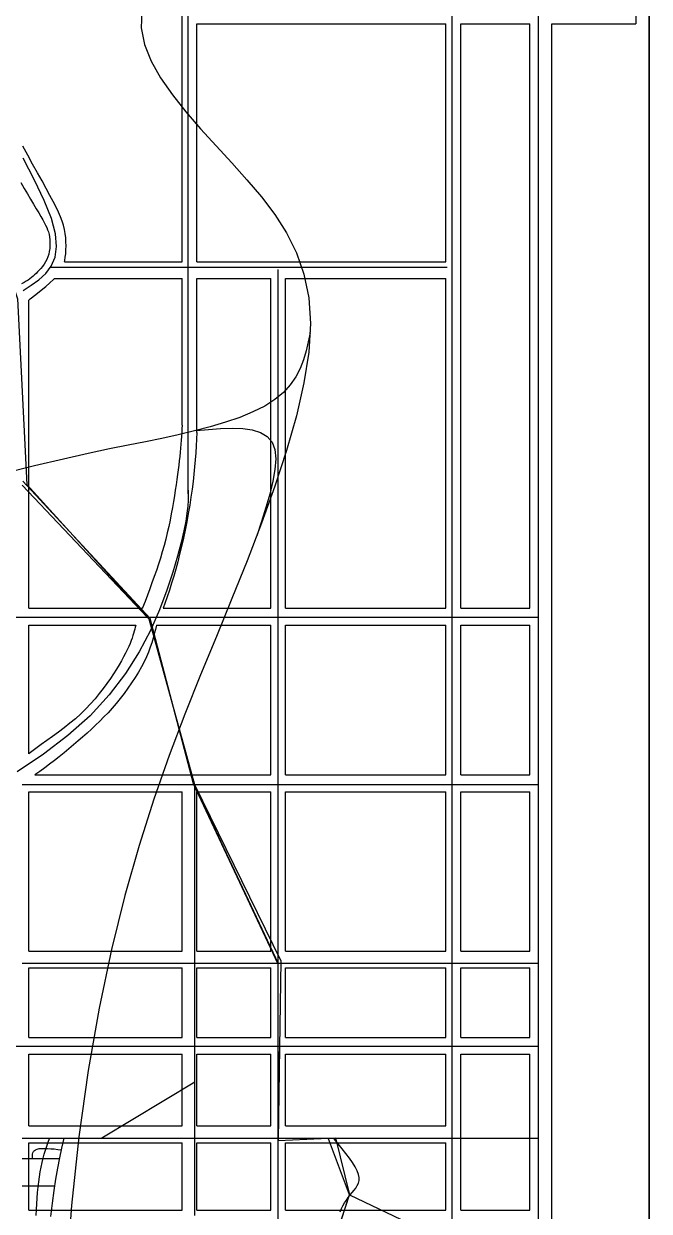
# Model space of a CAD drawing. Extents: x -15732 to 10897, y -24868 to 16165.
# Drawn here: x 6198 to 10897, y -2754 to 6174 of the extents above; entities that cross this region are included whole.
import ezdxf

# ---------------------------------------------------------------- set-up
doc = ezdxf.new("R2010")
doc.units = 0
doc.header["$MEASUREMENT"] = 0
for name, color, linetype in [('COASTLINE', 7, 'CONTINUOUS'), ('HIGHWAY', 7, 'CONTINUOUS'), ('REGIONAL_MAP', 7, 'CONTINUOUS'), ('STREETS-SPRAWL', 7, 'CONTINUOUS'), ('STREETS-SPRAWL-12M', 7, 'CONTINUOUS'), ('STREETS-SPRAWL-20M', 7, 'CONTINUOUS'), ('SUBURBS', 7, 'CONTINUOUS')]:
    doc.layers.add(name, color=color, linetype=linetype)

msp = doc.modelspace()

# ---------------------------------------------------------------- linework, layer by layer
at = {"layer": 'COASTLINE', "color": 7, "linetype": 'CONTINUOUS'}
msp.add_line((10897.1, 16165.5), (10897.1, -24373.8), dxfattribs=at)
at = {"layer": 'HIGHWAY', "color": 250, "linetype": 'CONTINUOUS'}
for p, q in [((7084.6, 6262.6), (7080.9, 6141.8)), ((7080.9, 6141.8), (7105.4, 6018.5)), ((7105.4, 6018.5), (7155.2, 5893.4)), ((7155.2, 5893.4), (7226.2, 5766.9)), ((7226.2, 5766.9), (7314.5, 5639.3)), ((7314.5, 5639.3), (7416, 5511.1)), ((7416, 5511.1), (7526.8, 5382.8)), ((7526.8, 5382.8), (7642.8, 5254.8)), ((7642.8, 5254.8), (7760, 5127.5)), ((7760, 5127.5), (7874.6, 5000.9)), ((7874.6, 5000.9), (7983.4, 4872.7)), ((7983.4, 4872.7), (8083.6, 4740.2)), ((8083.6, 4740.2), (8172.1, 4600.8)), ((8172.1, 4600.8), (8246.1, 4451.7)), ((8246.1, 4451.7), (8302.6, 4290.2)), ((8302.6, 4290.2), (8338.6, 4113.6)), ((8338.6, 4113.6), (8351.3, 3919.2)), ((8349.9, 3851.1), (8335.1, 3782.4)), ((8351.3, 3919.2), (8338.6, 3705.1)), ((8335.1, 3782.4), (8318.6, 3714.3)), ((8318.6, 3714.3), (8298.6, 3647.3)), ((8338.6, 3705.1), (8302.6, 3473.2)), ((8273.3, 3582), (8241.1, 3519)), ((8298.6, 3647.3), (8273.3, 3582)), ((8241.1, 3519), (8200.2, 3458.7)), ((8148.8, 3401.7), (8085.2, 3348.7)), ((8200.2, 3458.7), (8148.8, 3401.7)), ((8302.6, 3473.2), (8246.2, 3226)), ((8085.2, 3348.7), (8008.3, 3300)), ((7820.1, 3214.7), (7712.5, 3177.5)), ((7919.3, 3255.5), (7820.1, 3214.7)), ((8008.3, 3300), (7919.3, 3255.5)), ((8246.2, 3226), (8172.3, 2966.1)), ((7598.3, 3143.4), (7479.5, 3112.2)), ((7586.1, 3123.9), (7676.3, 3130.3)), ((7712.5, 3177.5), (7598.3, 3143.4)), ((7676.3, 3130.3), (7762.5, 3133)), ((7762.5, 3133), (7842.7, 3130.3)), ((7842.7, 3130.3), (7914.8, 3120.4)), ((7235.2, 3056.9), (7112, 3031.8)), ((7357.8, 3083.4), (7235.2, 3056.9)), ((7479.5, 3112.2), (7357.8, 3083.4)), ((7493.9, 3115.8), (7586.1, 3123.9)), ((7914.8, 3120.4), (7977, 3101.4)), ((7977, 3101.4), (8027.1, 3071.5)), ((8027.1, 3071.5), (8063.2, 3028.9)), ((6841.8, 2977.5), (6681.5, 2943.5)), ((6983.1, 3006.2), (6841.8, 2977.5)), ((7112, 3031.8), (6983.1, 3006.2)), ((8063.2, 3028.9), (8083.9, 2972.4)), ((8083.9, 2972.4), (8090.5, 2903.3)), ((8172.3, 2966.1), (8084, 2696.3)), ((6495.5, 2901.6), (6277.3, 2849.5)), ((6681.5, 2943.5), (6495.5, 2901.6)), ((8090.5, 2903.3), (8085.2, 2823.2)), ((6277.3, 2849.5), (6020.2, 2784.6)), ((8085.2, 2823.2), (8069.8, 2734.1)), ((8084, 2696.3), (7984.2, 2419)), ((8069.8, 2734.1), (8046.3, 2637.8)), ((8046.3, 2637.8), (8016.9, 2536)), ((8016.9, 2536), (7983.5, 2430.6)), ((7984.2, 2419), (7875.8, 2137.1)), ((7983.5, 2430.6), (7948, 2323.4)), ((7875.8, 2137.1), (7761.8, 1853)), ((7761.8, 1853), (7644.9, 1568.3)), ((7644.9, 1568.3), (7526.6, 1279.6)), ((7526.6, 1279.6), (7408.1, 982.5)), ((7408.1, 982.5), (7290.8, 672.6)), ((7290.8, 672.6), (7175.9, 345.2)), ((7175.9, 345.2), (7064.6, -4)), ((7064.6, -4), (6958.1, -379.5)), ((6958.1, -379.5), (6857.8, -785.8)), ((6857.8, -785.8), (6765.1, -1225.9)), ((6765.1, -1225.9), (6682.1, -1696.5)), ((6682.1, -1696.5), (6611.4, -2193.1)), ((6611.4, -2193.1), (6555.3, -2710.9)), ((6555.3, -2710.9), (6516.4, -3245.3))]:
    msp.add_line(p, q, dxfattribs=at)
at = {"layer": 'REGIONAL_MAP', "color": 8, "linetype": 'CONTINUOUS'}
msp.add_lwpolyline([(-15732, 16165.5), (10897.1, 16165.5), (10897.1, -24373.8), (-15732, -24373.8)], close=True, dxfattribs=at)
at = {"layer": 'STREETS-SPRAWL', "color": 7, "linetype": 'CONTINUOUS'}
for p, q in [((10796, 15496), (10796, 6173.2)), ((7388.6, 4384.6), (7388.6, 6667.4)), ((7498.8, 4384.6), (7498.8, 6173.2)), ((7498.8, 6173.2), (9368.6, 6173.2)), ((9368.6, 4384.6), (9368.6, 6173.2)), ((9482.3, 1779.3), (9482.3, 6173.2)), ((9482.3, 6173.2), (10000.2, 6173.2)), ((10000.2, 1779.3), (10000.2, 6173.2)), ((10164.5, -3701.6), (10164.5, 6173.2)), ((10164.5, 6173.2), (10796, 6173.2)), ((6227.3, 5185.8), (6190.6, 5252.2)), ((6264.3, 5119.2), (6227.3, 5185.8)), ((6300.6, 5054), (6264.3, 5119.2)), ((6335.1, 4991.8), (6300.6, 5054)), ((6175.6, 4979.5), (6200.9, 4936.4)), ((6200.9, 4936.4), (6225.5, 4894.5)), ((6366.8, 4934.3), (6335.1, 4991.8)), ((6394.8, 4882.8), (6366.8, 4934.3)), ((6225.5, 4894.5), (6249, 4854.6)), ((6249, 4854.6), (6271.1, 4817)), ((6419.2, 4836.8), (6394.8, 4882.8)), ((6440.2, 4795.4), (6419.2, 4836.8)), ((6271.1, 4817), (6291.5, 4782.5)), ((6291.5, 4782.5), (6309.9, 4751.5)), ((6309.9, 4751.5), (6326.1, 4724.3)), ((6458.1, 4757.8), (6440.2, 4795.4)), ((6473, 4723.1), (6458.1, 4757.8)), ((6326.1, 4724.3), (6340, 4700.6)), ((6340, 4700.6), (6352, 4679.6)), ((6352, 4679.6), (6362.1, 4660.6)), ((6362.1, 4660.6), (6370.5, 4642.8)), ((6370.5, 4642.8), (6377.4, 4625.7)), ((6485.3, 4690.5), (6473, 4723.1)), ((6495.2, 4659.1), (6485.3, 4690.5)), ((6502.9, 4628), (6495.2, 4659.1)), ((6377.4, 4625.7), (6383.1, 4608.4)), ((6383.1, 4608.4), (6387.5, 4590.2)), ((6387.5, 4590.2), (6391, 4570.8)), ((6391, 4570.8), (6393.3, 4550.1)), ((6508.7, 4596.6), (6502.9, 4628)), ((6512.7, 4565.1), (6508.7, 4596.6)), ((6515, 4533.7), (6512.7, 4565.1)), ((6392.9, 4484.3), (6389.9, 4462.3)), ((6394.4, 4506.5), (6392.9, 4484.3)), ((6393.3, 4550.1), (6394.5, 4528.5)), ((6394.5, 4528.5), (6394.4, 4506.5)), ((6513.2, 4444.8), (6515.1, 4473.2)), ((6515.8, 4503), (6515, 4533.7)), ((6515.1, 4473.2), (6515.8, 4503)), ((6361.4, 4382.7), (6350.6, 4365.6)), ((6370.9, 4400.9), (6361.4, 4382.7)), ((6379, 4420.3), (6370.9, 4400.9)), ((6385.3, 4440.9), (6379, 4420.3)), ((6389.9, 4462.3), (6385.3, 4440.9)), ((6504.1, 4384.8), (6505.9, 4393.4)), ((6504.6, 4384.6), (7388.6, 4384.6)), ((6505.9, 4393.4), (6510.1, 4418)), ((6510.1, 4418), (6513.2, 4444.8)), ((7498.8, 4384.6), (9368.6, 4384.6)), ((6278.7, 4285.4), (6267.5, 4275.2)), ((6290.1, 4296.4), (6278.7, 4285.4)), ((6302.1, 4308.2), (6290.1, 4296.4)), ((6314.4, 4321), (6302.1, 4308.2)), ((6326.9, 4334.8), (6314.4, 4321)), ((6339, 4349.7), (6326.9, 4334.8)), ((6350.6, 4365.6), (6339, 4349.7)), ((6200.1, 4227.7), (6181.3, 4217.6)), ((6216.5, 4237.4), (6200.1, 4227.7)), ((6231.1, 4246.8), (6216.5, 4237.4)), ((6244.1, 4256.1), (6231.1, 4246.8)), ((6256.1, 4265.5), (6244.1, 4256.1)), ((6267.5, 4275.2), (6256.1, 4265.5)), ((6327.6, 4169.9), (6363.3, 4199.3)), ((6363.3, 4199.3), (6394.6, 4226.1)), ((6394.6, 4226.1), (6420.9, 4250.2)), ((6420.9, 4250.2), (6429.6, 4258.6)), ((6429.9, 4258.3), (7388.6, 4258.3)), ((7388.6, 3156.5), (7388.6, 4258.3)), ((7498.8, 3102.1), (7498.8, 4258.3)), ((7498.8, 4258.3), (8053, 4258.3)), ((8053, 1779.3), (8053, 4258.3)), ((8163.1, 1779.3), (8163.1, 4258.3)), ((8163.1, 4258.3), (9368.6, 4258.3)), ((9368.6, 1779.3), (9368.6, 4258.3)), ((6245.2, 4104.9), (6288, 4138.3)), ((6288, 4138.3), (6327.6, 4169.9)), ((6234.9, 4096.9), (6245.2, 4104.9)), ((6235.3, 1779.3), (6235.3, 4096.4)), ((7386.6, 3128.5), (7384.6, 3100.3)), ((7388.6, 3156.5), (7386.6, 3128.5)), ((7380.2, 3043), (7377.8, 3013.7)), ((7382.5, 3071.8), (7380.2, 3043)), ((7384.6, 3100.3), (7382.5, 3071.8)), ((7495.9, 3051.2), (7492.9, 3000.1)), ((7498.8, 3102.1), (7495.9, 3051.2)), ((7372.3, 2953.1), (7369.2, 2921.5)), ((7375.2, 2983.7), (7372.3, 2953.1)), ((7377.8, 3013.7), (7375.2, 2983.7)), ((7489.6, 2948.6), (7485.8, 2896.3)), ((7492.9, 3000.1), (7489.6, 2948.6)), ((7365.7, 2889), (7361.9, 2855.3)), ((7369.2, 2921.5), (7365.7, 2889)), ((7485.8, 2896.3), (7481.3, 2843)), ((7353, 2784.4), (7347.9, 2747)), ((7357.7, 2820.5), (7353, 2784.4)), ((7361.9, 2855.3), (7357.7, 2820.5)), ((7476.1, 2788.5), (7470, 2732.5)), ((7481.3, 2843), (7476.1, 2788.5)), ((7342.4, 2708.1), (7336.3, 2667.6)), ((7347.9, 2747), (7342.4, 2708.1)), ((7470, 2732.5), (7462.7, 2674.8)), ((7329.6, 2625.5), (7322.4, 2581.8)), ((7336.3, 2667.6), (7329.6, 2625.5)), ((7454.2, 2615.2), (7444.5, 2554.2)), ((7462.7, 2674.8), (7454.2, 2615.2)), ((7314.5, 2536.6), (7306, 2490.2)), ((7322.4, 2581.8), (7314.5, 2536.6)), ((7444.5, 2554.2), (7433.9, 2492.3)), ((7296.8, 2443), (7286.9, 2395.2)), ((7306, 2490.2), (7296.8, 2443)), ((7422.3, 2429.9), (7409.9, 2367.6)), ((7433.9, 2492.3), (7422.3, 2429.9)), ((7276.1, 2347.1), (7264.5, 2299)), ((7286.9, 2395.2), (7276.1, 2347.1)), ((7409.9, 2367.6), (7396.8, 2305.8)), ((7252, 2251.2), (7238.7, 2203.9)), ((7264.5, 2299), (7252, 2251.2)), ((7383.1, 2245.1), (7369, 2185.9)), ((7396.8, 2305.8), (7383.1, 2245.1)), ((7224.4, 2157), (7209.5, 2110.5)), ((7238.7, 2203.9), (7224.4, 2157)), ((7369, 2185.9), (7354.5, 2128.7)), ((7193.9, 2064.2), (7177.6, 2017.9)), ((7209.5, 2110.5), (7193.9, 2064.2)), ((7339.6, 2073.4), (7324.3, 2019.6)), ((7354.5, 2128.7), (7339.6, 2073.4)), ((7161, 1971.5), (7143.9, 1925)), ((7177.6, 2017.9), (7161, 1971.5)), ((7308.5, 1967.2), (7292.2, 1915.9)), ((7324.3, 2019.6), (7308.5, 1967.2)), ((7126.4, 1878.1), (7108.8, 1830.8)), ((7143.9, 1925), (7126.4, 1878.1)), ((7292.2, 1915.9), (7275.3, 1865.4)), ((7108.8, 1830.8), (7090.8, 1783.4)), ((7257.9, 1815.5), (7244.7, 1779.3)), ((7275.3, 1865.4), (7257.9, 1815.5)), ((6235.3, 1779.3), (7089.3, 1779.3)), ((7090.8, 1783.4), (7089.3, 1779.4)), ((7244.7, 1779.3), (8053, 1779.3)), ((8163.1, 1779.3), (9368.6, 1779.3)), ((9482.3, 1779.3), (10000.2, 1779.3)), ((6235.3, 1653), (7039.2, 1653)), ((6235.3, 684.6), (6235.3, 1653)), ((7028.1, 1607.2), (7023.5, 1590.9)), ((7032.1, 1622.8), (7028.1, 1607.2)), ((7035.7, 1638), (7032.1, 1622.8)), ((7039.2, 1653), (7035.7, 1638)), ((7187.3, 1620.3), (7178.8, 1587.3)), ((7195.6, 1653), (7187.3, 1620.3)), ((7195.6, 1653), (8053, 1653)), ((8053, 526.6), (8053, 1653)), ((8163.1, 526.6), (8163.1, 1653)), ((8163.1, 1653), (9368.6, 1653)), ((9368.6, 526.6), (9368.6, 1653)), ((9482.3, 526.6), (9482.3, 1653)), ((9482.3, 1653), (10000.2, 1653)), ((10000.2, 526.6), (10000.2, 1653)), ((7004.9, 1536.1), (6996.5, 1515.2)), ((7012.1, 1555.6), (7004.9, 1536.1)), ((7018.3, 1573.8), (7012.1, 1555.6)), ((7023.5, 1590.9), (7018.3, 1573.8)), ((7159.3, 1520.3), (7147.7, 1485.9)), ((7169.5, 1554.1), (7159.3, 1520.3)), ((7178.8, 1587.3), (7169.5, 1554.1)), ((6962.3, 1442.1), (6947.8, 1414.4)), ((6975.2, 1468.2), (6962.3, 1442.1)), ((6986.6, 1492.5), (6975.2, 1468.2)), ((6996.5, 1515.2), (6986.6, 1492.5)), ((7134.4, 1450.6), (7119.2, 1414.3)), ((7147.7, 1485.9), (7134.4, 1450.6)), ((6913.6, 1354), (6893.7, 1321.4)), ((6931.6, 1385), (6913.6, 1354)), ((6947.8, 1414.4), (6931.6, 1385)), ((7101.5, 1376.9), (7081.4, 1338.2)), ((7119.2, 1414.3), (7101.5, 1376.9)), ((6848.3, 1251.3), (6822.6, 1214.2)), ((6872, 1287.1), (6848.3, 1251.3)), ((6893.7, 1321.4), (6872, 1287.1)), ((7034.2, 1258.3), (7007.9, 1218)), ((7058.8, 1298.5), (7034.2, 1258.3)), ((7081.4, 1338.2), (7058.8, 1298.5)), ((6794.9, 1176.3), (6765.1, 1137.8)), ((6822.6, 1214.2), (6794.9, 1176.3)), ((6980.1, 1177.9), (6951.3, 1138.5)), ((7007.9, 1218), (6980.1, 1177.9)), ((6733.4, 1099.1), (6699.5, 1060.6)), ((6765.1, 1137.8), (6733.4, 1099.1)), ((6921.8, 1100.1), (6891.7, 1063.2)), ((6951.3, 1138.5), (6921.8, 1100.1)), ((6625.7, 985.5), (6585.7, 949.5)), ((6663.6, 1022.6), (6625.7, 985.5)), ((6699.5, 1060.6), (6663.6, 1022.6)), ((6831.1, 994.4), (6800.4, 962.2)), ((6861.5, 1028), (6831.1, 994.4)), ((6891.7, 1063.2), (6861.5, 1028)), ((6544.1, 914.7), (6501.4, 881)), ((6585.7, 949.5), (6544.1, 914.7)), ((6737.9, 900.6), (6705.9, 870.7)), ((6769.4, 931), (6737.9, 900.6)), ((6800.4, 962.2), (6769.4, 931)), ((6414.6, 816.2), (6371.5, 785)), ((6458, 848.2), (6414.6, 816.2)), ((6501.4, 881), (6458, 848.2)), ((6640.2, 811.6), (6606.2, 781.9)), ((6673.4, 841.2), (6640.2, 811.6)), ((6705.9, 870.7), (6673.4, 841.2)), ((6288.5, 724.7), (6249.3, 695.3)), ((6329.3, 754.6), (6288.5, 724.7)), ((6371.5, 785), (6329.3, 754.6)), ((6536.5, 722.3), (6500.9, 692.7)), ((6571.6, 752), (6536.5, 722.3)), ((6606.2, 781.9), (6571.6, 752)), ((6249.3, 695.3), (6235.3, 684.6)), ((6428.6, 634.9), (6392.2, 606.9)), ((6464.9, 663.5), (6428.6, 634.9)), ((6500.9, 692.7), (6464.9, 663.5)), ((6319, 553.5), (6282, 528)), ((6355.6, 579.8), (6319, 553.5)), ((6392.2, 606.9), (6355.6, 579.8)), ((6279.9, 526.6), (8053, 526.6)), ((6282, 528), (6280, 526.6)), ((8163.1, 526.6), (9368.6, 526.6)), ((9482.3, 526.6), (10000.2, 526.6)), ((6235.3, 400.3), (7387.4, 400.3)), ((6235.3, -797.3), (6235.3, 400.3)), ((7387.4, -797.3), (7387.4, 400.3)), ((7497.5, 400.3), (8053, 400.3)), ((7497.5, -797.3), (7497.5, 400.3)), ((8053, -797.3), (8053, 400.3)), ((8163.1, -797.3), (8163.1, 400.3)), ((8163.1, 400.3), (9368.6, 400.3)), ((9368.6, -797.3), (9368.6, 400.3)), ((9482.3, -797.3), (9482.3, 400.3)), ((9482.3, 400.3), (10000.2, 400.3)), ((10000.2, -797.3), (10000.2, 400.3)), ((6235.3, -797.3), (7387.4, -797.3)), ((7497.5, -797.3), (8053, -797.3)), ((8163.1, -797.3), (9368.6, -797.3)), ((9482.3, -797.3), (10000.2, -797.3)), ((6235.3, -923.7), (7387.4, -923.7)), ((6235.3, -1447.4), (6235.3, -923.7)), ((7387.4, -1447.4), (7387.4, -923.7)), ((7497.5, -923.7), (8053, -923.7)), ((7497.5, -1447.4), (7497.5, -923.7)), ((8053, -1447.4), (8053, -923.7)), ((8163.1, -1447.4), (8163.1, -923.7)), ((8163.1, -923.7), (9368.6, -923.7)), ((9368.6, -1447.4), (9368.6, -923.7)), ((9482.3, -1447.4), (9482.3, -923.7)), ((9482.3, -923.7), (10000.2, -923.7)), ((10000.2, -1447.4), (10000.2, -923.7)), ((6235.3, -1447.4), (7387.4, -1447.4)), ((7497.5, -1447.4), (8053, -1447.4)), ((8163.1, -1447.4), (9368.6, -1447.4)), ((9482.3, -1447.4), (10000.2, -1447.4)), ((6235.3, -1573.7), (7387.4, -1573.7)), ((6235.3, -2111.8), (6235.3, -1573.7)), ((7387.4, -2111.8), (7387.4, -1573.7)), ((7497.5, -1573.7), (8053, -1573.7)), ((7497.5, -2111.8), (7497.5, -1573.7)), ((8053, -2111.8), (8053, -1573.7)), ((8163.1, -2111.8), (8163.1, -1573.7)), ((8163.1, -1573.7), (9368.6, -1573.7)), ((9368.6, -2111.8), (9368.6, -1573.7)), ((9482.3, -2745.6), (9482.3, -1573.7)), ((9482.3, -1573.7), (10000.2, -1573.7)), ((10000.2, -2745.6), (10000.2, -1573.7)), ((6235.3, -2111.8), (7387.4, -2111.8)), ((7497.5, -2111.8), (8053, -2111.8)), ((8163.1, -2111.8), (9368.6, -2111.8)), ((6235.3, -2238.1), (7387.4, -2238.1)), ((6235.3, -2745.6), (6235.3, -2238.1)), ((7387.4, -2745.6), (7387.4, -2238.1)), ((7497.5, -2238.1), (8053, -2238.1)), ((7497.5, -2745.6), (7497.5, -2238.1)), ((8053, -2745.6), (8053, -2238.1)), ((8163.1, -2745.6), (8163.1, -2238.1)), ((8163.1, -2238.1), (9368.6, -2238.1)), ((9368.6, -2745.6), (9368.6, -2238.1)), ((6235.3, -2745.6), (7387.4, -2745.6)), ((7497.5, -2745.6), (8053, -2745.6)), ((8163.1, -2745.6), (9368.6, -2745.6)), ((9482.3, -2745.6), (10000.2, -2745.6))]:
    msp.add_line(p, q, dxfattribs=at)
at = {"layer": 'STREETS-SPRAWL-12M', "color": 253, "linetype": 'CONTINUOUS'}
for p, q in [((6186.8, 2705.8), (7126.1, 1711.6)), ((7473.1, 460.5), (8109.6, -892)), ((7481.9, -1782.5), (6783.6, -2205.2)), ((6381.2, -2234.6), (6391.2, -2205.5)), ((6498.2, -2205.2), (6482.4, -2278.5)), ((8559.8, -2246.6), (8529.1, -2209.4)), ((6264.3, -2324), (6267, -2314.2)), ((6267, -2314.2), (6271.3, -2305.3)), ((6271.3, -2305.3), (6277.7, -2297.5)), ((6277.7, -2297.5), (6286.7, -2291)), ((6286.7, -2291), (6298.6, -2286)), ((6298.6, -2286), (6313.9, -2282.8)), ((6313.9, -2282.8), (6332, -2281.1)), ((6332, -2281.1), (6352.8, -2280.7)), ((6352.4, -2324.1), (6361.7, -2293.7)), ((6352.8, -2280.7), (6375.6, -2281.5)), ((6361.7, -2293.7), (6371.3, -2263.9)), ((6371.3, -2263.9), (6381.2, -2234.6)), ((6375.6, -2281.5), (6400.1, -2283.1)), ((6400.1, -2283.1), (6426, -2285.4)), ((6426, -2285.4), (6452.6, -2288.2)), ((6452.6, -2288.2), (6479.7, -2291.2)), ((6482.4, -2278.5), (6466.8, -2353.2)), ((8589.7, -2283.4), (8559.8, -2246.6)), ((8618.2, -2319.4), (8589.7, -2283.4)), ((8644.5, -2354.4), (8618.2, -2319.4)), ((6186.8, -2356.6), (6466, -2356.6)), ((6262.4, -2356.6), (6262.5, -2345.4)), ((6262.5, -2345.4), (6263, -2334.5)), ((6263, -2334.5), (6264.3, -2324)), ((6327.8, -2421.7), (6335.4, -2387.9)), ((6335.4, -2387.9), (6343.6, -2355.5)), ((6343.6, -2355.5), (6352.4, -2324.1)), ((6466.8, -2353.2), (6451.6, -2430.5)), ((8667.8, -2388), (8644.5, -2354.4)), ((8687.5, -2419.7), (8667.8, -2388)), ((6310.2, -2532.6), (6315.2, -2494)), ((6315.2, -2494), (6321.1, -2457)), ((6321.1, -2457), (6327.8, -2421.7)), ((6451.6, -2430.5), (6437.1, -2511.9)), ((8702.8, -2449.3), (8687.5, -2419.7)), ((8713, -2476.3), (8702.8, -2449.3)), ((8717.6, -2500.6), (8713, -2476.3)), ((6186.8, -2561.9), (6428.9, -2561.9)), ((6302.1, -2613.5), (6305.8, -2572.5)), ((6305.8, -2572.5), (6310.2, -2532.6)), ((6437.1, -2511.9), (6423.4, -2598.6)), ((8679.7, -2596), (8692.8, -2578.8)), ((8692.8, -2578.8), (8703.9, -2561.1)), ((8703.9, -2561.1), (8712.3, -2542.5)), ((8712.3, -2542.5), (8717.1, -2522.5)), ((8717.1, -2522.5), (8717.6, -2500.6)), ((6295.8, -2698), (6298.8, -2655.4)), ((6298.8, -2655.4), (6302.1, -2613.5)), ((6423.4, -2598.6), (6410.8, -2692)), ((8608.5, -2690.4), (8621.9, -2669.7)), ((8621.9, -2669.7), (8636, -2649.9)), ((8636, -2649.9), (8650.6, -2631.1)), ((8650.6, -2631.1), (8665.4, -2613.3)), ((8665.4, -2613.3), (8679.7, -2596)), ((6290.5, -2784.3), (6293.1, -2741)), ((6293.1, -2741), (6295.8, -2698)), ((6410.8, -2692), (6399.5, -2793.4)), ((8573.9, -2757.1), (8584.3, -2734.1)), ((8584.3, -2734.1), (8595.9, -2711.9)), ((8595.9, -2711.9), (8608.5, -2690.4))]:
    msp.add_line(p, q, dxfattribs=at)
at = {"layer": 'STREETS-SPRAWL-20M', "color": 252, "linetype": 'CONTINUOUS'}
for p, q in [((10064.5, -4060.1), (10064.5, 13811.5)), ((9417.3, -4060.1), (9417.3, 12856.5)), ((7432.8, 2640.1), (7432.8, 6709.7)), ((6277.6, 4998.8), (6192.8, 5163.4)), ((6351.2, 4846), (6277.6, 4998.8)), ((6406.2, 4710), (6351.2, 4846)), ((6436.8, 4594.5), (6406.2, 4710)), ((6444.5, 4498.2), (6436.8, 4594.5)), ((6432.6, 4418.2), (6444.5, 4498.2)), ((6404.3, 4351.9), (6432.6, 4418.2)), ((6311.8, 4249.4), (6362.9, 4296.6)), ((6362.9, 4296.6), (6404.3, 4351.9)), ((6399.6, 4344), (9379.2, 4344)), ((8109.9, -13788.8), (8109.9, 4325.8)), ((6193.1, 4168.6), (6254.1, 4207.6)), ((6254.1, 4207.6), (6311.8, 4249.4)), ((7432.9, 2591.5), (7429.9, 2546.9)), ((7434.1, 2631.5), (7432.9, 2591.5)), ((7434.2, 2668.3), (7434.1, 2631.5)), ((7429.9, 2546.9), (7424.1, 2495.2)), ((7414.4, 2434.2), (7399.9, 2361.6)), ((7424.1, 2495.2), (7414.4, 2434.2)), ((7399.9, 2361.6), (7379.7, 2275.1)), ((7379.7, 2275.1), (7352.9, 2172.2)), ((7352.9, 2172.2), (7318.3, 2051.6)), ((7318.3, 2051.6), (7274, 1915.9)), ((7274, 1915.9), (7218.2, 1768.3)), ((-4362.1, 1712.5), (10064.5, 1712.5)), ((7218.2, 1768.3), (7148.8, 1612.3)), ((7148.8, 1612.3), (7063.9, 1451.2)), ((7063.9, 1451.2), (6961.4, 1288.5)), ((6961.4, 1288.5), (6839.4, 1127.6)), ((6839.4, 1127.6), (6695.9, 971.9)), ((6695.9, 971.9), (6530.1, 824)), ((6530.1, 824), (6346, 683.7)), ((6346, 683.7), (6148.7, 550.1)), ((6186.8, 453.4), (10064.5, 453.4)), ((7481.9, -2785.3), (7481.9, 453.4)), ((6186.8, -889.4), (10064.5, -889.4)), ((3989.5, -1511.3), (10064.5, -1511.3)), ((6186.8, -2205.2), (10064.5, -2205.2))]:
    msp.add_line(p, q, dxfattribs=at)
at = {"layer": 'SUBURBS', "color": 9, "linetype": 'CONTINUOUS'}
msp.add_lwpolyline([(-1128.4, 16165.5), (-7669.8, 16165.5), (-3292.9, 14460.7), (-3312.4, 11334.3), (2686.4, 8930.9), (7141.5, 10142.4), (8743.8, 9282.6), (8704.7, 7719.4), (5363.3, 6468.9), (6151.9, 4104.6), (6221.6, 2710.8), (7136.3, 1700.4), (7481.8, 455.2), (8128.5, -870.2), (8118.5, -1521.3), (8108.5, -2222.6), (8540.5, -2202.8), (8646.1, -2630.9), (10897.1, -3705.6), (10897.1, 6413.7), (9596, 12578), (4505.4, 12742.3)], close=True, dxfattribs=at)
at = {"layer": 'SUBURBS', "color": 254, "linetype": 'CONTINUOUS'}
msp.add_lwpolyline([(6343.5, -9729.6), (8646.1, -2630.9), (8488.3, -2208.8), (8110.5, -2206.2), (8109.6, -896), (7473.1, 460.5), (7146.7, 1702.9), (6191.7, 2734.5)], dxfattribs=at)
at = {"layer": 'SUBURBS', "color": 61, "linetype": 'CONTINUOUS'}
msp.add_lwpolyline([(8646.1, -2630.9), (10897.1, -3705.6), (10897.1, -24373.8), (8203.6, -24373.8), (3490.9, -20275.7), (5621.3, -11867.2), (6195.5, -10219), (6182.4, -9724.5), (6316.7, -9737.6)], close=True, dxfattribs=at)

doc.saveas('drawing.dxf')
